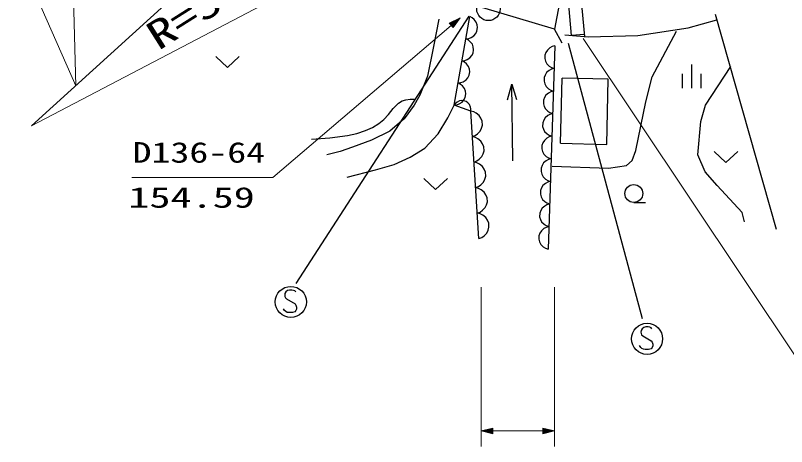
# Model space of a CAD drawing. Units: millimetres, scale not verified. Extents: x 40000 to 680000, y 20000 to 380000.
# Drawn here: x 242499 to 291808, y 241805 to 269408 of the extents above; entities that cross this region are included whole.
import ezdxf
from ezdxf.enums import TextEntityAlignment as Align

# ---------------------------------------------------------------- set-up
doc = ezdxf.new("R2010")
doc.units = ezdxf.units.MM
doc.header["$LTSCALE"] = 1000
for name, color, linetype, lineweight in [('M-BGD', 7, 'Continuous', 25), ('M-BGD-HTXT', 7, 'Continuous', 13), ('M-BMK-SRVR', 3, 'Continuous', 25), ('M-STR-STR1', 1, 'Continuous', 25), ('M-STR-STRC', 7, 'Continuous', 25)]:
    doc.layers.add(name, color=color, linetype=linetype, lineweight=lineweight)
doc.styles.add('ＭＳ ゴシック', font='')
doc.styles.get('ＭＳ ゴシック').set_extended_font_data('MS Gothic')

# ---------------------------------------------------------------- blocks, each defined once
blk = doc.blocks.new('BUHIN34')
at = {"color": 7, "linetype": 'Continuous', "lineweight": 25}
blk.add_lwpolyline([(746, 335), (613, 482), (458, 587), (239, 686), (35, 702), (-166, 679), (-397, 575), (-548, 440), (-671, 277), (-743, 47), (-764, -137), (-746, -335)], dxfattribs=at)
blk = doc.blocks.new('BUHIN36')
at = {"color": 7, "linetype": 'Continuous', "lineweight": 25}
blk.add_lwpolyline([(708, 130), (625, 283), (515, 405), (348, 536), (177, 592), (1, 615), (-219, 574), (-375, 491), (-515, 377), (-625, 196), (-681, 43), (-708, -130)], dxfattribs=at)
blk = doc.blocks.new('BUHIN37')
at = {"color": 7, "linetype": 'Continuous', "lineweight": 25}
blk.add_lwpolyline([(-686, -231), (-581, -371), (-454, -477), (-270, -583), (-91, -615), (87, -612), (300, -540), (444, -435), (567, -302), (650, -106), (684, 54), (686, 231)], dxfattribs=at)
blk = doc.blocks.new('BUHIN45')
at = {"color": 7, "linetype": 'Continuous', "lineweight": 25}
blk.add_line((537, 201), (276, 900), dxfattribs=at)
blk.add_circle((0, 0), 574, dxfattribs=at)
blk = doc.blocks.new('BUHIN46')
at = {"color": 7, "linetype": 'Continuous', "lineweight": 25}
blk.add_lwpolyline([(-71, -827), (330, 123), (-596, 578)], dxfattribs=at)
blk = doc.blocks.new('BUHIN48')
at = {"color": 7, "linetype": 'Continuous', "lineweight": 25}
for p, q in [((-354, 508), (489, 823)), ((-703, -263), (703, 263)), ((66, -616), (909, -301))]:
    blk.add_line(p, q, dxfattribs=at)
blk = doc.blocks.new('BUHIN51')
at = {"color": 7, "linetype": 'Continuous', "lineweight": 25}
blk.add_lwpolyline([(-713, 65), (-750, -8), (-756, -90), (-738, -196), (-684, -341), (-606, -450), (-497, -527), (-371, -550), (-262, -514), (-193, -483), (-113, -411), (-86, -326), (18, 295), (81, 383), (184, 464), (300, 496), (401, 497), (510, 463), (607, 333), (687, 118), (708, 19), (699, -86), (657, -187), (574, -293)], dxfattribs=at)
blk.add_circle((0, 0), 995, dxfattribs=at)
blk = doc.blocks.new('BUHIN58')
at = {"color": 7, "linetype": 'Continuous', "lineweight": 13}
for points in [[(0, 0), (-87, 768), (-438, 637)], [(-54, 144), (-369, 613), (-123, 705)], [(-80, 214), (-333, 596), (-140, 668)], [(-107, 286), (-297, 580), (-156, 632)], [(-133, 357), (-260, 563), (-173, 596)]]:
    blk.add_lwpolyline(points, close=True, dxfattribs=at)
for points in [[(-27, 72), (-405, 629), (-107, 741), (-28, 74)], [(-207, 553), (-160, 429), (-224, 547), (-189, 560), (-160, 429)]]:
    blk.add_lwpolyline(points, dxfattribs=at)
blk = doc.blocks.new('BUHIN59')
at = {"color": 7, "linetype": 'Continuous', "lineweight": 13}
for points in [[(0, 0), (87, -768), (438, -637)], [(54, -144), (369, -613), (123, -705)], [(80, -214), (333, -596), (140, -668)], [(107, -286), (297, -580), (156, -632)], [(133, -357), (260, -563), (173, -596)]]:
    blk.add_lwpolyline(points, close=True, dxfattribs=at)
for points in [[(27, -72), (405, -629), (107, -741), (28, -74)], [(207, -553), (160, -429), (224, -547), (189, -560), (160, -429)]]:
    blk.add_lwpolyline(points, dxfattribs=at)

msp = doc.modelspace()

# ---------------------------------------------------------------- linework, layer by layer
at = {"layer": 'M-BGD'}
for p, q in [((277635, 272076), (276979, 268519)), ((278057, 268123), (277746, 271575)), ((278561, 271648), (278884, 268061)), ((270554, 263665), (271562, 269332)), ((287246, 269486), (291140, 255714)), ((269564, 269162), (269242, 267409)), ((285513, 268604), (287346, 269132)), ((282296, 268118), (285513, 268604)), ((283216, 265477), (284770, 268403)), ((277622, 268156), (279117, 268043)), ((278872, 268196), (278057, 268123)), ((279117, 268043), (282296, 268118)), ((269242, 267409), (268848, 265513)), ((276989, 267459), (276557, 254444)), ((286618, 263671), (288235, 266127)), ((268848, 265513), (268348, 264296)), ((277355, 261221), (277450, 265389)), ((280408, 265322), (277450, 265389)), ((280313, 261154), (280408, 265322)), ((282805, 263877), (283216, 265477)), ((274306, 260099), (274243, 265016)), ((268348, 264296), (267988, 263657)), ((282164, 260768), (282805, 263877)), ((267988, 263657), (267347, 262796)), ((270148, 262851), (270554, 263665)), ((271610, 263281), (270554, 263665)), ((286318, 262613), (286618, 263671)), ((269526, 261826), (270148, 262851)), ((272139, 255116), (271610, 263281)), ((267347, 262796), (266450, 261991)), ((286139, 260476), (286318, 262613)), ((266450, 261991), (265260, 261423)), ((265260, 261423), (264052, 260966)), ((268684, 260911), (269526, 261826)), ((264052, 260966), (263265, 260691)), ((267750, 260343), (268684, 260911)), ((277355, 261221), (280313, 261154)), ((263265, 260691), (262405, 260490)), ((281936, 260128), (282164, 260768)), ((286599, 259397), (286139, 260476)), ((265517, 259519), (266725, 259867)), ((266725, 259867), (267750, 260343)), ((281570, 259808), (281936, 260128)), ((263704, 259062), (265517, 259519)), ((276816, 259762), (280427, 259625)), ((280427, 259625), (281570, 259808)), ((287376, 258528), (286599, 259397)), ((288976, 256791), (287376, 258528)), ((289114, 256196), (288976, 256791))]:
    msp.add_line(p, q, dxfattribs=at)
for points in [[(273968, 264013), (274243, 265016), (274541, 264020)], [(261440, 261488), (262594, 261578), (263743, 261728), (264320, 261852), (264891, 262036), (265326, 262238), (265741, 262498), (266062, 262752), (266349, 263057), (266648, 263443), (266994, 263789), (267222, 263930), (267473, 264013), (267741, 264042), (268026, 264042)], [(271610, 263281), (271615, 263417), (271589, 263543), (271528, 263696), (271435, 263802), (271325, 263887), (271162, 263946), (271023, 263952), (270884, 263931), (270738, 263852), (270640, 263771), (270554, 263665)]]:
    msp.add_lwpolyline(points, dxfattribs=at)
at = {"layer": 'M-BGD-HTXT'}
for p, q in [((245633, 295012), (246352, 264906)), ((234388, 292265), (246352, 264906)), ((265641, 282457), (243532, 262341)), ((243532, 262341), (269815, 276137)), ((270928, 269255), (258966, 259040)), ((278798, 267937), (292477, 247417)), ((258966, 259040), (249951, 259040)), ((272280, 252016), (272280, 241805)), ((276979, 241805), (276979, 252016)), ((272280, 242805), (276979, 242805))]:
    msp.add_line(p, q, dxfattribs=at)
for points in [[(270928, 269255), (270236, 268910), (270480, 268625)], [(270811, 269155), (270479, 268698), (270308, 268898)], [(270754, 269106), (270482, 268738), (270348, 268895)], [(270696, 269056), (270485, 268778), (270388, 268892)], [(270639, 269008), (270488, 268817), (270427, 268889)]]:
    msp.add_lwpolyline(points, close=True, dxfattribs=at)
for points in [[(270870, 269205), (270476, 268659), (270269, 268901), (270868, 269204)], [(270479, 268871), (270580, 268958), (270491, 268857), (270467, 268886), (270580, 268958)]]:
    msp.add_lwpolyline(points, dxfattribs=at)
at = {"layer": 'M-BMK-SRVR'}
msp.add_circle((272744, 269819), 746, dxfattribs=at)
at = {"layer": 'M-STR-STR1'}
for p, q in [((276979, 268519), (272322, 269923)), ((277452, 267638), (276979, 268519))]:
    msp.add_line(p, q, dxfattribs=at)
at = {"layer": 'M-STR-STRC'}
for p, q in [((271499, 269366), (260420, 252250)), ((277847, 267623), (282577, 250010))]:
    msp.add_line(p, q, dxfattribs=at)

# ---------------------------------------------------------------- block references
at = {"layer": 'M-BGD', "rotation": 249.51192}
for name, p in [('BUHIN36', (271436, 268624)), ('BUHIN36', (271184, 267207)), ('BUHIN46', (256065, 266428)), ('BUHIN37', (276965, 266736)), ('BUHIN36', (270932, 265790)), ('BUHIN48', (285728, 265505)), ('BUHIN37', (276917, 265290)), ('BUHIN36', (270680, 264373)), ('BUHIN37', (276869, 263844)), ('BUHIN34', (271663, 262464)), ('BUHIN37', (276821, 262398)), ('BUHIN34', (271769, 260831)), ('BUHIN37', (276773, 260951)), ('BUHIN46', (287932, 260342)), ('BUHIN37', (276725, 259505)), ('BUHIN34', (271874, 259199)), ('BUHIN46', (269368, 258620)), ('BUHIN37', (276677, 258059)), ('BUHIN34', (271980, 257566)), ('BUHIN45', (282040, 258006)), ('BUHIN37', (276629, 256613)), ('BUHIN34', (272086, 255933)), ('BUHIN37', (276581, 255167))]:
    msp.add_blockref(name, p, dxfattribs=at)
at = {"layer": 'M-BGD-HTXT', "rotation": 249.51192}
for name, p in [('BUHIN58', (272280, 242805)), ('BUHIN59', (276979, 242805))]:
    msp.add_blockref(name, p, dxfattribs=at)
at = {"layer": 'M-STR-STRC', "rotation": 249.51192}
for p in [(260109, 251068), (282888, 248703)]:
    msp.add_blockref('BUHIN51', p, dxfattribs=at)

# ---------------------------------------------------------------- texts
at = {"layer": 'M-BGD-HTXT', "style": 'ＭＳ ゴシック', "width": 1.35}
msp.add_text('R=30', height=1833, rotation=32.3, dxfattribs=at).set_placement((251927, 266654), align=Align.BOTTOM_LEFT)
at = {"layer": 'M-BGD-HTXT', "style": 'ＭＳ ゴシック'}
for s, width, p in [('D136-64', 1.35, (249985, 259582)), ('154.59', 1.5, (249723, 256702))]:
    msp.add_text(s, height=1320, dxfattribs=dict(at, width=width)).set_placement(p, align=Align.BOTTOM_LEFT)

doc.saveas('drawing.dxf')
